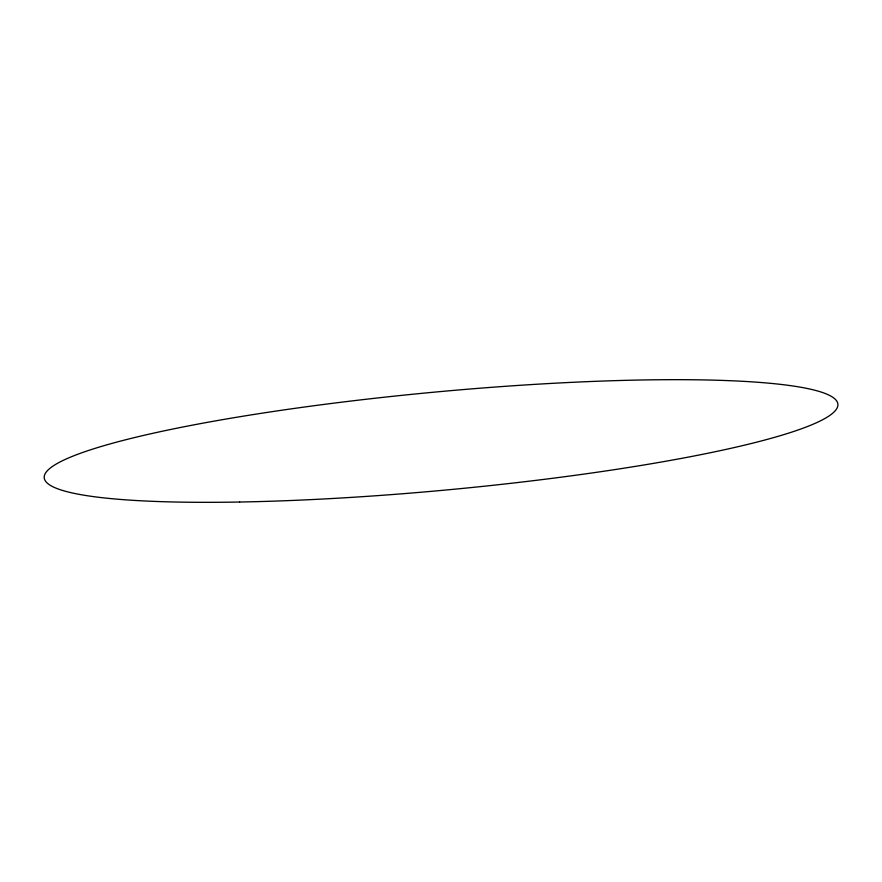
<?xml version="1.0" encoding="UTF-8"?>
<svg xmlns="http://www.w3.org/2000/svg" width="882" height="882" viewBox="0 0 882 882"><rect width="100%" height="100%" fill="white"/><g stroke="black" fill="none" stroke-linecap="round" stroke-linejoin="round"><path stroke-width="1.32" d="M239.628 502.023A398.598 49.271 -5.3 0 0 837.9 405.169A398.598 49.271 -5.3 0 0 245.472 415.808A398.598 49.271 -5.3 0 0 239.628 502.023"/></g></svg>
